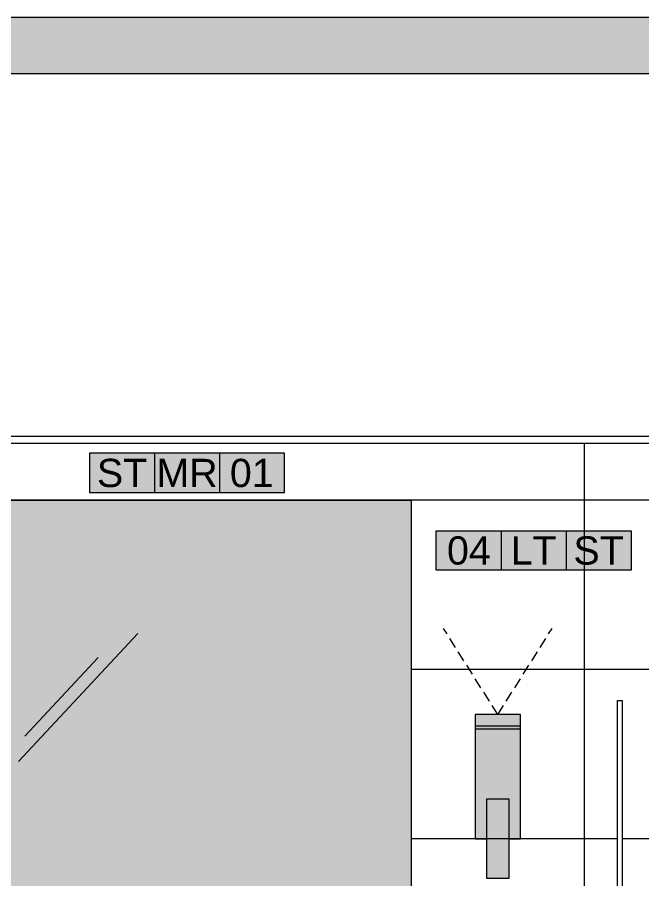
# Model space of a CAD drawing. Header units: millimetres. Extents: x -3207095 to 15275363, y 3702017 to 4798027.
# Drawn here: x 700478.3 to 700775, y 4471136.5 to 4471545.5 of the extents above; entities that cross this region are included whole.
import ezdxf
from ezdxf.enums import TextEntityAlignment as Align

# ---------------------------------------------------------------- set-up
doc = ezdxf.new("R2010")
doc.units = ezdxf.units.MM
doc.linetypes.add('DUZ', pattern=[500, 500])
doc.linetypes.add('HIDDEN2', pattern=[0.1875, 0.125, -0.0625])
doc.layers.get('0').update_dxf_attribs({"color": 1, "linetype": 'DUZ'})
for name, color, linetype in [('a_asmatavan', 200, 'Continuous'), ('a_cam', 161, 'Continuous'), ('a_kolon', 4, 'Continuous'), ('a_kolon_tarama', 252, 'Continuous'), ('a_mobilya', 1, 'Continuous'), ('a_seramik', 241, 'Continuous'), ('a_yazi', 105, 'Continuous')]:
    doc.layers.add(name, color=color, linetype=linetype)
doc.styles.add('KOD', font='arial.ttf')

# ---------------------------------------------------------------- blocks, each defined once
blk = doc.blocks.new('a_banyo_aplik')
h = blk.add_hatch(color=255)
h.paths.add_polyline_path([(40, 270), (40, 290), (-40, 290), (-40, 270)])
h.paths.add_polyline_path([(40, 265), (-40, 265), (-40, 70), (-20, 70), (-20, 140), (20, 140), (20, 70), (40, 70)])
h.paths.add_polyline_path([(20, 140), (-20, 140), (-20, 0), (20, 0)])
h.paths.add_polyline_path([(40, 265), (40, 270), (-40, 270), (-40, 265)])
for p, q in [((-40, 270), (40, 270)), ((-40, 265), (40, 265))]:
    blk.add_line(p, q)
at = {"linetype": 'HIDDEN2', "ltscale": 150}
for points in [[(0, 290), (-96.3, 442.7)], [(0, 290), (96.3, 442.7)]]:
    blk.add_lwpolyline(points, dxfattribs=at)
blk.add_lwpolyline([(20, 70), (40, 70), (40, 290), (-40, 290), (-40, 70), (-20, 70)])
blk.add_lwpolyline([(20, 140), (-20, 140), (-20, 0), (20, 0)], close=True)

msp = doc.modelspace()

# ---------------------------------------------------------------- hatches: boundary and pattern name
for points in [[(700512.63, 4471320.08), (700604.99, 4471320.08), (700604.99, 4471338.76), (700512.63, 4471338.76)], [(700769.42, 4471283.34), (700677.05, 4471283.34), (700677.05, 4471302.01), (700769.42, 4471302.01)]]:
    msp.add_hatch(color=255).paths.add_polyline_path(points)
at = {"layer": 'a_kolon_tarama'}
h = msp.add_hatch(color=256, dxfattribs=at)
h.paths.add_polyline_path([(702440.48, 4471545.49), (700076.54, 4471545.49), (700076.54, 4471518.72), (700874.24, 4471518.72), (700874.24, 4471438.4), (701061.66, 4471438.4), (701061.66, 4471518.72), (702253.07, 4471518.72), (702253.07, 4471438.4), (702440.48, 4471438.4)])
h.paths.add_polyline_path([(701061.66, 4470548.18), (701061.66, 4470628.5), (702253.07, 4470628.5), (702253.07, 4470548.18), (702440.48, 4470548.18), (702440.48, 4470655.27), (700076.54, 4470655.27), (700076.54, 4470628.5), (700874.24, 4470628.5), (700874.24, 4470548.18)])
at = {"layer": 'a_mobilya'}
h = msp.add_hatch(color=256, dxfattribs=at)
h.set_gradient(color1=(173, 173, 173), one_color=1, tint=1)
h.paths.add_polyline_path([(700450.96, 4470968.52), (700450.96, 4471316.58), (700665.14, 4471316.58), (700665.14, 4470968.52)])

# ---------------------------------------------------------------- linework, layer by layer
at = {"layer": 'a_asmatavan'}
for p, q in [((701021.5, 4471346.7), (700194.74, 4471346.7)), ((701021.5, 4471343.35), (700194.74, 4471343.35))]:
    msp.add_line(p, q, dxfattribs=at)
at = {"layer": 'a_cam', "flags": 128}
msp.add_lwpolyline([(700763, 4470715.51), (700763, 4471221.53), (700765.14, 4471221.53), (700765.14, 4470715.51)], close=True, dxfattribs=at)
at = {"layer": 'a_kolon'}
for p, q in [((700076.54, 4471545.49), (702440.48, 4471545.49)), ((700874.24, 4471518.72), (700076.54, 4471518.72))]:
    msp.add_line(p, q, dxfattribs=at)
at = {"layer": 'a_mobilya'}
for p, q in [((700478.85, 4471192.56), (700535.45, 4471253.27)), ((700481.87, 4471204.62), (700516.7, 4471241.98))]:
    msp.add_line(p, q, dxfattribs=at)
msp.add_lwpolyline([(700450.96, 4470968.52), (700450.96, 4471316.58), (700665.14, 4471316.58), (700665.14, 4470968.52)], close=True, dxfattribs=at)
at = {"layer": 'a_seramik'}
for p, q in [((700747.34, 4470674.02), (700747.34, 4471343.35)), ((700747.34, 4471316.58), (700368.76, 4471316.58)), ((700780.54, 4471316.58), (700747.34, 4471316.58)), ((700780.54, 4471236.26), (700665.14, 4471236.26)), ((700747.34, 4471155.94), (700665.14, 4471155.94)), ((700763, 4471155.94), (700747.34, 4471155.94)), ((700780.54, 4471155.94), (700765.14, 4471155.94))]:
    msp.add_line(p, q, dxfattribs=at)
at = {"layer": 'a_yazi'}
for p, q in [((700543.41, 4471338.76), (700543.41, 4471320.08)), ((700574.2, 4471338.76), (700574.2, 4471320.08)), ((700707.84, 4471302.01), (700707.84, 4471283.34)), ((700738.63, 4471302.01), (700738.63, 4471283.34))]:
    msp.add_line(p, q, dxfattribs=at)
for points in [[(700512.63, 4471320.08), (700604.99, 4471320.08), (700604.99, 4471338.76), (700512.63, 4471338.76)], [(700769.42, 4471283.34), (700677.05, 4471283.34), (700677.05, 4471302.01), (700769.42, 4471302.01)]]:
    msp.add_lwpolyline(points, close=True, dxfattribs=at)

# ---------------------------------------------------------------- block references
at = {"layer": 'a_mobilya', "xscale": 0.2677335353767369, "yscale": 0.2677335353767369, "zscale": 0.2677335353767369}
msp.add_blockref('a_banyo_aplik', (700706.24, 4471137.2), dxfattribs=at)

# ---------------------------------------------------------------- texts
at = {"layer": 'a_yazi', "style": 'KOD'}
for tag, text, p in [('ST', 'ST', (700528.02, 4471329.42)), ('MR', 'LT', (700558.81, 4471329.42)), ('01', '01', (700589.54, 4471329.42)), ('04', '01', (700692.51, 4471292.67)), ('LT', 'LT', (700723.24, 4471292.67)), ('ST', 'ST', (700754.03, 4471292.67))]:
    msp.add_attdef(tag, text=text, height=13.387, dxfattribs=at).set_placement(p, align=Align.MIDDLE)

doc.saveas('drawing.dxf')
